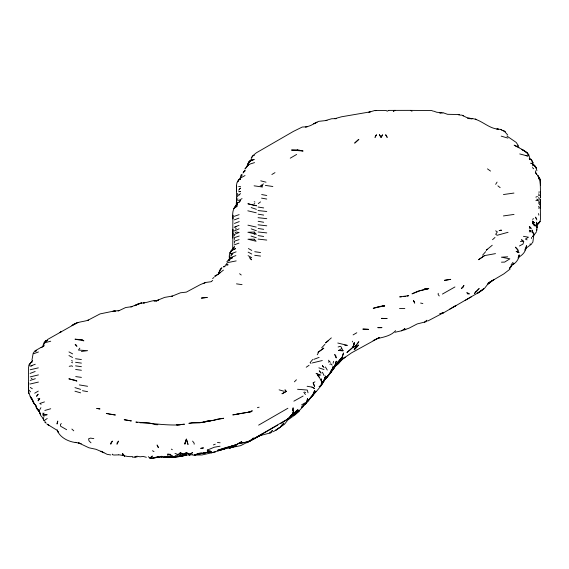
<?xml version="1.0" encoding="UTF-8"?>
<svg xmlns="http://www.w3.org/2000/svg" width="569" height="569" viewBox="0 0 569 569"><rect width="100%" height="100%" fill="white"/><g stroke="black" fill="none" stroke-linecap="round" stroke-linejoin="round"><path stroke-width="0.85" d="M180.259 454.787L180.266 452.725L183.36 453.962L186.44 452.661L189.527 454.005L192.614 452.611L189.548 455.051L180.259 454.787L176.703 455.129L175.053 455.933M166.354 456.623L166.354 457.099L167.919 456.957L166.354 456.623L172.713 455.911L167.784 454.133L167.898 456.203M236.306 205.964L236.512 198.289L236.576 200.665M35.904 406.06L32.966 401.558L34.901 404.616L33.756 403.307L32.092 398.983L33.272 401.636L30.69 397.752L28.478 391.813L28.542 367.403L29.04 365.149L32.525 360.54L29.04 365.149L30.826 362.481M161.724 457.142L163.267 457.256L163.275 456.708L161.731 456.281L152.506 458.514L149.974 458.159L148.296 456.672M177.244 455.136L180.266 452.725L183.346 454.958L183.36 453.962M232.785 238.055L232.941 233.055L232.678 249.172L234.499 246.69L233.326 247.75M236.355 206.647L236.419 203.304M236.462 200.8L236.512 198.289L236.299 206.383M540.458 201.092L540.493 199.463M229.314 258.113C228.866 254.4 230.324 250.595 233.439 248.44L229.897 252.928L231.363 251.064M536.901 226.135L536.837 227.785L536.482 225.836L534.063 225.04L533.011 223.88L532.413 222.941L533.679 222.28L534.54 222.899L532.442 221.078L533.679 222.28M112.321 454.112L112.299 454.631L113.843 455.029L118.473 454.894M237.693 200.516L237.799 198.624M531.51 238.525L531.602 237.429M232.657 232.337L232.906 229.513L232.771 233.176L232.906 215.21L232.799 218.88C232.607 215.061 232.266 210.722 234.62 207.472L233.966 208.631L237.344 204.349L234.748 206.81L233.966 208.631L235.744 206.163L237.401 205.957L235.751 206.142M536.759 230.459L536.958 227.785L536.482 225.836M237.636 196.924L237.664 193.375M352.346 341.962L352.439 341.208M388.776 110.393L410.405 110.365L411.992 111.225M351.628 348.399L346.898 352.496C349.771 349.942 353.854 347.652 354.089 343.392L353.541 345.76L354.309 342.481L353.37 345.568M307.104 400.981L307.566 398.577L306.549 402.354M333.128 363.257L333.519 361.322M536.482 231.099L536.816 229.592M229.542 258.063L229.897 256.498L229.378 256.206M292.701 413.158L293.632 409.943C293.448 416.992 285.972 420.142 280.837 423.386M524.76 250.182L526.581 245.63C526.218 250.701 523.11 254.997 518.565 257.174M523.743 241.612L521.638 239.805L523.743 241.612L522.996 244.058L519.454 245.972M323.619 381.166L330.973 372.489L330.425 371.55L331.898 370.312L333.242 366.386L331.194 371.692L325.354 378.627M342.168 357.197L343.463 353.114L342.168 357.197C335.554 363.57 331.891 372.176 325.297 378.541M43.159 345.07L44.346 341.933L45.733 340.81L47.412 340.596L46.032 341.03L42.739 346.172M321.058 384.367L322.232 381.379L321.62 384.395L320.176 386.607L323.555 381.849L325.603 375.96L324.721 379.068L323.071 381.792M339.088 362.318L338.612 363.484L342.773 358.904L345.141 357.126L338.975 361.799L334.857 366.187M236.441 205.416L237.799 202.18L236.533 204.911M43.614 417.468L44.033 416.508M240.538 176.347L241.363 174.463L242.28 174.875L237.565 181.838L238.987 179.676M536.46 231.839L532.783 236.782M116.979 444.396L118.516 441.096L116.88 443.294M44.019 413.058L43.059 415.093L46.999 414.765L43.059 415.093L42.931 413.094M518.515 256.306L519.234 254.848C518.914 259.115 516.353 262.729 512.548 264.713L514.013 263.618L510.685 266.413M313.213 393.485L314.799 390.37L312.374 396.06L301.492 407.326L307.118 401.742L306.008 403.634L303.362 405.697L306.791 402.475M254.542 162.606L248.817 164.427L247.166 165.6L249.329 161.418L251.832 159.121L248.098 163.403L249.329 161.418L250.623 160.579L254.208 159.448L249.329 161.418L248.112 163.516M318.441 352.666L317.253 354.779M260.261 185.729L261.818 186.035L263.347 183.78M153.808 458.301L154.263 457.483L149.974 458.159L152.264 456.096L149.974 458.159M39.794 409.659L40.897 407.681M41.317 347.254L34.858 350.924L33.173 353.313L31.978 359.964M532.698 236.704L533.942 233.759L532.869 242.102L531.83 243.418M243.006 173.076L244.435 170.885L245.097 170.7L243.312 172.464M495.663 184.342L497.078 182.101M333.157 369.665L336.364 364.281L342.773 358.904L351.578 352.83L379.523 337.467L373.129 340.547M332.609 369.63L334.024 367.531M238.916 179.626L240.523 179.299L238.916 179.626L236.989 182.599L236.533 185.053L236.548 200.544M46.189 423.03L45.043 422.39M307.936 400.96L311.627 396.593M334.999 366.116L338.519 361.486L331.77 371.443L323.69 380.938M312.986 394.744L307.047 401.97M320.176 386.607L323.569 381.863L325.155 377.638C322.033 387.034 313.868 393.428 307.872 400.974L315.859 391.451L312.217 395.981M79.845 348.164L78.465 350.077L87.583 350.653L81.41 351.464M357.055 344.153L358.833 341.699L355.341 346.429L352.78 347.723L354.7 346.244M353.698 345.525L352.161 348.072M313.533 394.253L307.345 401.693M314.543 392.873L315.553 391.5M511.09 264.87L513.018 262.295M509.589 268.106L511.545 265.51L511.076 266.875L509.589 268.106L510.116 269.052L503.857 273.874L488.152 283.106L494.262 279.422L487.299 284.486L491.431 281.193L488.01 283.903L484.425 288.49L480.57 291.378L443.536 312.822L439.823 313.761L443.507 312.744L427.689 321.065M39.723 398.656L38.116 400.761L39.723 398.656L37.86 398.627M247.166 165.6L248.817 164.427L245.054 168.886L248.817 164.427M355.341 346.429L356.187 345.319M292.473 413.962L289.55 417.71L292.63 413.94L287.217 419.488C291.613 417.205 293.746 412.497 297.8 409.73L289.55 417.945L246.74 442.782L262.295 434.083L253.013 439.41M224.947 265.922L227.493 262.65L236.185 260.901M323.37 381.017L324.33 379.779M330.425 371.55L332.431 368.982M253.305 155.501L251.192 158.189L252.593 155.892L256.356 152.805L293.412 131.403L302.274 127.036L306.976 126.795L310.674 125.5L318.597 121.361L327.019 120.436L325.681 120.507L331.67 118.743L336.293 118.629L334.949 118.651L341.436 116.801L370.17 111.88L368.89 112.264L374.886 110.464L386.202 110.542L387.226 111.19L388.776 110.358M540.386 201.035L540.223 198.915L540.493 218.852L540.116 221.512L536.716 225.253L537.883 223.795M323.391 381.315C330.568 373.84 335.39 364.693 342.318 357.019M248.098 163.403L249.563 161.632M239.641 189.057L240.481 188.054L238.617 190.131M312.73 359.501L310.126 362.574L311.008 363.463M482.59 255.175L485.663 251.654M307.957 400.903L311.222 397.176M195.203 454.923L195.708 454.354L194.136 455.157L211.263 451.466L205.8 452.76M303.533 406.159L295.268 414.723L287.829 419.979L284.521 424.225L275.908 430.15L279.336 427.746M536.716 225.253L540.116 221.512L539.682 221.27M338.583 363.691L334.657 366.813M326.407 377.361L330.987 372.304M538.039 223.902L539.128 222.742M321.649 347.837L324.899 344.366M395.59 330.66C390.946 335.952 383.385 337.147 376.884 338.719M281.036 425.982L283.874 423.037L280.297 427.184L273.319 431.7M294.429 381.82L296.428 379.765M518.003 257.928L519.682 256.249L518.331 257.202M239.684 194.249L238.631 195.281L240.523 193.609M226.782 261.776L229.001 260.147L229.698 260.374L228.461 260.837M492.541 239.698L495.002 237.458M243.724 171.938L245.097 170.7M329.465 373.549L330.731 372.425M331.336 337.886L325.539 342.951L328.235 340.795M212.607 278.575L213.965 277.452M215.317 276.328L223.468 270.097M61.338 423.613L60.47 424.332L60.599 426.217L66.644 429.709M492.242 245.246L486.196 250.253L487.619 249.201M35.363 351.649L36.686 350.561M295.283 414.168L299.258 410.982L295.325 414.26M217.899 274.514L220.295 272.615M424.353 322.239L426.949 320.233L426.074 321.72L417.205 323.932L409.125 328.135L404.232 329.856L405.811 329.565M258.276 203.574L260.531 201.895M183.346 454.958L186.44 452.661L189.548 455.051L192.607 454.667M211.369 281.449L212.721 280.453M41.608 347.517L44.183 345.639L41.146 347.552M525.564 248.603L531.588 244.087L529.803 244.122M484.539 255.609L478.565 259.692L484.539 255.609L495.499 253.618M235.161 232.685L236.099 232.052L239.144 232.465L234.257 234.499L234.4 235.872M306.229 367.225L309.059 365.298M328.377 362.168L329.415 361.464L330.39 362.261M538.608 199.306L539.27 198.866L538.722 197.407M235.374 229.065L236.256 228.482M44.183 420.519L47.227 418.514M235.232 207.699L236.121 207.116M401.622 330.774L404.936 328.619L403.442 330.07L401.622 330.774L395.099 332.246M34.702 393.2L38.279 391.109M442.433 294.073L454.93 286.961M313.17 382.909L314.515 386.273L313.17 382.909L314.942 381.82M341.77 348.541L343.071 350.753L338.519 350.518L341.77 348.541L341.3 347.04L340.234 346.301L338.121 346.99M47.184 339.707L76.63 323.1M301.57 404.908L304.7 403.016M238.575 200.565L242.038 198.624M271.875 174.505L274.991 172.627M329.856 364.359L330.802 363.79L332.161 365.07M532.42 165.849L533.43 165.252L532.328 164.213M353.107 334.906L356.799 332.744M152.506 458.514L154.263 457.483M290.247 158.182L296.627 154.455M287.878 408.265L258.639 425.128M538.601 177.848L539.22 177.492L540.273 179.804L540.436 185.153L540.216 181.191L538.601 177.848L539.405 179.52M465.179 300.375L471.367 296.819M293.881 401.166L303.085 396.06M270.915 432.781L259.18 435.804L277.722 425.135M452.76 307.402L455.869 305.617L449.681 309.173M249.841 441.224L256.121 437.653M533.651 223.489L532.413 222.941L534.063 225.04L535.144 224.428M240.132 178.268L245.033 175.522M214.421 276.257L217.351 274.635M118.11 311.101L125.692 307.523L132.157 306.641M235.097 227.244L236.064 226.739M229.286 259.393L232.529 257.714L228.325 259.962L230.566 257.579L235.893 255.602M31.338 362.553L32.077 362.176M78.216 322.374L71.95 325.489C76.715 321.677 82.939 321.969 88.387 320.119L87.534 320.468L100.059 313.903L113.85 311.065L115.386 311.051L112.833 311.321L119.241 310.503M203.254 283.625L205.679 282.459L211.028 281.74M532.456 219.285L533.715 218.695M31.252 378.563L32.028 378.207M31.188 366.059L31.992 365.696M231.106 250.637L235.587 248.625L232.173 250.147L232.877 249.862M535.842 197.151L537.413 196.461M253.632 155.607L254.421 155.266M234.243 230.936L239.108 228.83M303.718 392.432L304.507 392.091L305.596 392.603M259.18 435.804L262.316 434.481L240.687 445.634L222.778 449.318L217.756 450.868L224.52 448.941L211.263 452.817M535.891 200.679L537.477 200.039L538.715 200.978L539.298 202.415L538.63 202.834L539.412 204.484M210.366 451.125L207.607 451.822L207.308 450.079L210.366 451.125L204.989 452.952M205.679 282.459L200.423 284.564L186.362 292.11L180.451 292.793L171.767 296.3L172.329 296.079L164.654 297.388L156.148 300.823L154.007 300.88L157.179 300.759C152.257 299.842 148.004 302.765 143.224 302.864L144.697 302.8L139.512 303.398L130.898 306.976M234.208 227.244L239.044 225.317M234.435 223.425L239.243 221.597M30.072 373.428L35.157 371.493M313.818 359.373L319.102 357.389M213.382 444.908L215.267 444.204M529.312 231.868L530.016 231.597M234.336 244.841L238.952 243.119M30.1 366.166L35.25 364.252M234.307 219.862L238.952 218.147M230.843 253.781L232.821 253.404L231.028 255.325L232.821 253.404L230.843 253.781L236.107 251.847M33.791 353.683L38.464 351.962M319.067 386.401L321.008 385.711M441.288 112.477L439.745 113.018L442.838 112.982M207.308 450.079L214.307 447.22L220.039 446.21M223.695 448.187L217.429 450.371L235.872 444.979L241.697 441.658L235.872 444.979L224.478 447.91M234.328 216.298L239.122 214.641M529.319 228.276L530.045 228.027M44.453 401.913L39.787 403.499L41.124 404.296M239.229 236.021L234.392 237.65L234.4 239.492M30.15 380.426L35.335 378.698M239.129 239.62L234.343 241.185L234.485 243.105M213.738 420.306L218.019 419.012L223.645 418.258L222.977 418.457M407.148 296.129L408.727 295.66L399.673 296.862L401.408 296.847M44.83 410.462L50.712 408.748M257.408 407.689L259.108 407.205M135.465 456.651L137.008 456.217L140.102 456.807L143.203 456.438L146.347 457.284M508.053 232.294L497.135 235.289L495.691 234.286L497.334 231.896L495.663 230.815M44.958 342.702L50.719 341.215M520.386 241.64L522.868 241.007M428.72 288.583L420.263 290.681L411.999 293.853L418.336 291.022L428.72 288.583L424.261 289.024L427.148 288.881M30.193 376.913L38.429 374.907M312.36 362.93L322.289 360.533M248.127 412.297L252.344 410.846L248.881 412.07L251.157 411.707L232.771 414.879L235.488 414.573M30.178 369.765L38.329 367.859M30.129 384.011L38.415 382.076M158.63 456.907L155.757 457.561L158.63 457.028L156.916 457.049M381.65 306.471L384.665 305.788L379.829 306.435M198.062 453.521L201.533 452.782M186.127 455.243L179.69 456.594L164.384 457.17M215.573 451.914L201.91 454.972L192.678 455.086M186.113 455.236L177.101 456.985L170.992 457.227M206.462 452.561L211.014 451.786L194.975 454.638L204.25 452.896M185.892 455.058L174.228 457.071L164.377 457.078L174.022 457.021L186.596 455.115M305.347 127.107L306.976 126.795M201.767 422.511L222.145 418.564M69.219 366.308L71.701 365.853L72.619 366.365M538.559 195.722L539.398 195.58L538.651 193.873M186.454 455.115L178.574 456.381M227.963 260.659L229.698 260.374M538.587 208.176L539.426 208.041L538.665 206.348M176.404 424.915L184.47 424.204L177.172 424.922M190.345 423.137L188.88 423.364L192.614 422.71L201.895 422.539L203.915 422.113L198.801 422.611L201.895 422.539L211.924 420.463L206.526 421.266L212.863 420.434M194.975 454.56L198.901 453.948M195.203 454.546L197.784 454.176M503.43 215.936L514.02 214.421M503.43 194.541L513.942 193.062M47.412 340.596L45.733 340.81L46.032 341.03M442.888 112.676L447.561 114.312L459.83 114.547M538.644 192.087L539.412 191.995M175.985 456.672L169.498 457.042M375.241 110.678L376.571 110.542M247.295 412.383L236.498 414.282L238.098 414.218M197.557 454.396L195.075 454.652L199.065 454.218L195.032 454.617M135.443 457.163L132.406 457.149M163.267 457.256L164.804 457.163M507.697 256.818L501.403 257.181L509.852 258.845L504.632 262.103L501.453 262.174M155.536 457.369L159.078 457.206M191.07 423.03L200.338 422.781M163.993 457.113L167.919 456.957L164.384 456.907M403.428 296.549L405.718 296.485M155.55 457.291L161.632 457.213M164.398 456.999L167.919 456.957M399.523 308.554L404.836 308.498M238.696 191.689L240.488 191.675L239.656 191.404M164.014 456.985L165.572 457.028M338.519 350.518L343.071 350.753M180.281 424.872C165.287 425.619 150.714 423.051 135.877 422.077L137.527 422.497M238.667 186.433L240.516 186.511M76.758 442.632C69.24 442.099 60.506 437.995 57.426 430.889M157.869 424.751L155.565 424.659L149.05 422.909L140.102 422.774M134.682 456.886L137.015 456.985M410.405 110.386L431.508 110.507M530.038 159.683L529.284 158.851L530.827 159.178L531.816 160.472M118.686 454.787C123.359 455.264 127.612 457.106 132.378 456.594M297.559 389.288L307.281 390.042L308.028 392.795M344.672 345.163L347.31 345.376L337.808 343.022M167.784 454.133L170.856 454.389M539.704 178.787L540.273 179.804L537.641 175.515L538.487 176.063M441.295 112.69L436.7 112.242L433.685 111.119M518.9 252.65L516.218 251.413L518.9 252.65L517.136 249.115L515.365 247.131L518.309 250.246M258.056 231.96L266.754 232.906M258.07 210.551L266.754 211.497M258.063 239.087L266.754 240.068M258.063 224.812L266.754 225.801M217.436 442.476L220.118 442.782M258.077 217.678L266.754 218.674M254.713 255.289L260.581 256.093M75.549 358.733L81.41 359.537M75.641 369.466L81.41 370.263M254.734 251.718L260.581 252.536M75.577 362.289L81.41 363.114M75.734 376.586L81.41 377.382M254.087 185.821L262.465 187.016L261.818 186.035M236.491 283.853L242.045 284.642M75.563 365.86L81.41 366.699M265.36 185.38L272.836 186.504M500.649 129.383L496.844 129.092L498.444 129.12C487.327 128.679 479.375 116.915 467.739 118.523L472.185 118.829L466.523 117.434L461.566 114.974M93.807 438.628L90.478 438.109L88.593 438.813L88.992 440.847L90.983 442.803M258.141 207.045L263.667 207.92M258.141 228.446L263.667 229.343M258.134 235.587L263.667 236.476M258.155 214.172L263.667 215.082M109.333 414.118L115.386 415L106.303 413.414L108.579 413.94M79.333 384.907L87.583 386.287M307.132 386.273L311.954 387.091L314.444 388.399L311.954 387.091M258.162 221.298L263.667 222.251M523.437 236.32L528.452 237.202L525.415 239.065L527.05 239.848M261.562 198.133L266.754 199.05M261.676 194.548L266.754 195.48M82.477 390.711L87.583 391.65M458.273 114.739L460.549 115.208M462.064 115.514L463.579 115.827M529.284 158.851L530.827 159.178L533.125 163.239L532.499 161.76M420.591 303.057L422.852 303.54M110.756 454.951L107.128 454.332L100.969 451.217L103.892 452.789M532.442 163.58L530.856 163.218L532.442 163.58L534.291 165.871M247.935 225.16L256.235 227.081M247.814 210.8L256.27 212.799M75.236 442.298L81.147 443.72L78.444 442.817L88.899 447.775L96.054 449.311L102.626 452.113M260.744 180.835L266.029 182.18M519.76 153.936L528.018 156.126M525.806 155.501L527.321 155.913M74.966 391.216L80.642 392.852M501.204 136.14L507.939 138.096M279.109 389.836L284.045 391.273M74.98 387.631L80.613 389.36M251.029 236.064L256.263 237.764M318.868 367.851L323.981 369.53M174.982 453.45L177.179 454.176M254.016 233.937L254.663 234.151M251.192 207.557L256.37 209.321M320.816 375.113L316.072 373.42L319.586 375.398M251.221 228.88L256.356 230.73M254.215 201.753L254.884 202.023M432.063 110.699L433.08 111.111M475.321 118.978L476.061 119.326M517.534 146.795L514.141 145.159C519.518 148.722 528.324 150.671 529.725 157.926M68.963 355.554L72.583 357.467M71.566 360.568L72.512 361.066M248.141 252.11L251.754 254.03M254.144 203.574L254.798 203.922M68.977 351.912L72.612 353.882M71.623 362.318L72.569 362.823M248.098 255.666L251.676 257.629M501.638 129.995L500.962 129.618L505.215 131.788L503.152 130.429M261.555 184.875L262.501 185.402M248.397 248.546L251.79 250.438M152.478 450.726L153.979 451.608M171.354 449.119L172.315 449.709M30.249 387.432L32.319 388.741M46.907 424.019L57.305 430.427L58.159 432.063L57.12 429.794M504.319 131.105L507.712 135.038M39.218 411.017L36.9 408.642L35.335 404.395L36.039 405.939M487.469 168.872L490.521 171.07M506.951 136.055L516.175 142.421L518.572 145.984M239.592 273.725L241.228 274.983M38.713 410.754L36.067 406.878L37.383 409.609L39.489 411.928L38.493 409.708L40.584 414.694M497.896 185.85L500.151 187.649M71.872 429.069L73.757 430.811M532.428 167.592L533.708 168.808M122.435 453.465L124.675 456.217L122.435 453.465L122.548 455.051M534.063 225.04L535.237 226.22M517.171 145.65L518.978 147.563M28.891 390.057L30.534 391.849M533.793 164.768L535.778 166.994L536.916 170.714M304.387 393.257L305.475 394.481M534.177 165.145L536.425 168.317L534.86 165.828M319.465 377.482L317.73 375.376L319.465 377.482L321.08 380.874M324.074 367.681L322.36 365.59L323.057 366.536M537.641 175.515L539.22 177.492M439.24 295.944L438.208 294.642L438.201 293.312M43.692 419.09L40.648 415.391L39.389 411.785L39.979 413.25M192.592 441.117L194.157 443.173L194.164 444.225M328.541 360.205L329.415 361.464M536.901 199.072L537.477 200.039M325.411 366.955L327.267 370.078M324.074 375.597L322.417 372.24M531.61 159.96L532.812 162.378M536.19 218.482L535.536 217.102L536.823 219.904M535.337 170.828L535.927 172.3M42.981 418.3L43.827 420.697M44.837 421.088L45.356 422.774M538.544 213.553L538.857 215.125M28.471 390.121L28.827 393.698M540.216 181.191L540.514 193.887M186.44 452.661L186.561 454.716M540.209 202.507L540.5 208.24L540.386 204.691M540.436 195.985L540.486 197.528L540.294 191.853M189.527 454.005L189.548 455.051M321.698 383.037L321.698 383.52L321.314 378.883L321.698 383.037M28.592 384.843L28.493 388.25L28.706 382.873L28.592 384.843M184.925 443.166L184.889 444.197L186.39 439.097L187.983 444.375L186.39 439.097L184.925 443.166M236.64 186.198L236.469 190.914L236.64 186.198M218.766 272.601L218.716 273.212L220.423 268.81L221.946 267.786L218.766 272.601M293.113 407.937L292.686 410.576L293.113 407.937M272.252 430.541L271.989 431.942L269.749 432.917L272.252 430.541M57.327 422.575L57.042 424.026L57.775 421.053L57.327 422.575M394.957 110.286L393.307 111.268L394.943 110.365M336.258 361.265L334.501 366.863L336.258 361.265M463.87 285.56L462.931 287.544L461.345 288.476L463.87 285.56M375.917 135.593L374.992 137.413L376.458 134.753L375.917 135.593M112.299 441.181L110.749 444.225L110.742 443.173L112.299 441.181M37.376 394.943L36.608 396.316L38.187 394.189L37.376 394.943M382.119 135.557L381.052 137.406L379.459 134.761L381.052 137.406L382.653 134.803L382.119 135.557M240.481 200.544L238.653 202.635L240.481 200.544M356.279 347.268L354.153 349.771L358.662 345.006L354.459 349.323L357.403 346.293L356.279 347.268M475.833 291.854L474.39 293.554L479.19 288.54L475.833 291.854M253.262 438.073C249.926 442.49 243.866 442.426 238.973 443.543C243.888 442.277 249.819 442.398 253.262 438.073M298.277 410.185L293.519 415.235L298.277 410.185M358.776 139.377L354.772 143.032L358.776 139.377M204.975 452.433L203.425 453.088L204.975 452.433M323.733 348.2L318.078 352.275L323.733 348.2M483.622 288.874L477.533 293.241L483.622 288.874M61.111 331.734L59.603 332.63L61.111 331.734M286.257 391.444L282.075 393.755L286.257 391.444L285.041 389.957L286.257 391.444M316.087 122.662L313.796 123.8L317.018 122.207L316.087 122.662M137.883 304.195L134.59 305.745L141.631 302.879L137.883 304.195M224.378 266.477L223.432 266.861L225.032 266.605L224.378 266.477M237.245 444.353L230.694 446.551L237.245 444.353M236.021 445.797L229.549 448.194L236.021 445.797M157.144 300.489L156.148 300.823L158.559 300.091L157.144 300.489M227.451 264.663L226.476 264.983L228.126 264.827L227.451 264.663M377.944 306.911L373.221 308.298L384.665 305.788L377.944 306.911M500.677 230.232L499.155 230.63L501.538 230.21L500.677 230.232M450.684 279.351L444.382 280.368L450.684 279.351M203.375 447.931L200.821 448.329L203.375 447.931M204.449 297.694L201.312 298.106L207.301 297.452L204.449 297.694M368.42 329.344L362.972 329.102L368.42 329.344M386.998 318.505L381.571 318.37L386.998 318.505M381.842 327.637L377.908 327.666L381.842 327.637M297.644 149.832L291.499 150.067L303.099 151.041L297.644 149.832M254.208 232.06L247.906 232.252L256.356 234.3L254.208 232.06M254.172 239.179L247.97 239.229L256.1 241.249L254.172 239.179M469.205 293.881L467.49 293.874L466.815 292.388L469.205 293.881M99.86 408.919L96.83 408.45L99.86 408.919M82.036 339.707L74.98 339.181L83.863 340.831L82.036 339.707M256.349 205.765L248.02 203.809L256.349 205.765M130.834 420.818L124.206 419.723L131.332 420.918L130.834 420.818M74.816 380.206L68.849 378.812L76.915 381.059L74.816 380.206M48.785 425.15L48.002 424.744L48.785 425.15M523.601 150.501L521.759 149.455L524.618 151.098L523.601 150.501M526.524 152.385L525.038 151.404L527.499 153.153L526.524 152.385M530.144 227.237L529.305 226.611L531.218 228.446L530.144 227.237M530.173 230.808L529.312 230.161L531.204 232.038L530.173 230.808M75.897 344.985L75.151 344.366L76.95 346.308L75.897 344.985M536.539 173.709L535.386 172.656L536.98 174.64L536.539 173.709M528.836 154.96L527.762 153.829L528.814 154.953M251.462 259.763L249.763 257.721L251.462 259.763M320.994 372.994L319.301 370.917L320.994 372.994M335.802 355.966L334.693 354.466L336.208 357.929L335.802 355.966M31.914 399.025L30.214 396.294L31.892 399.018M386.187 135.6L385.647 134.725L387.226 137.413L386.187 135.6M157.62 445.925L157.065 444.994L158.402 447.689L157.62 445.925M414.047 301.463L413.478 300.51L414.716 303.149L414.047 301.463M532.484 231.313L531.979 230.018L533.309 233.468L532.484 231.313M536.759 224.264L536.659 222.138L536.837 227.785L536.759 224.264"/></g></svg>
